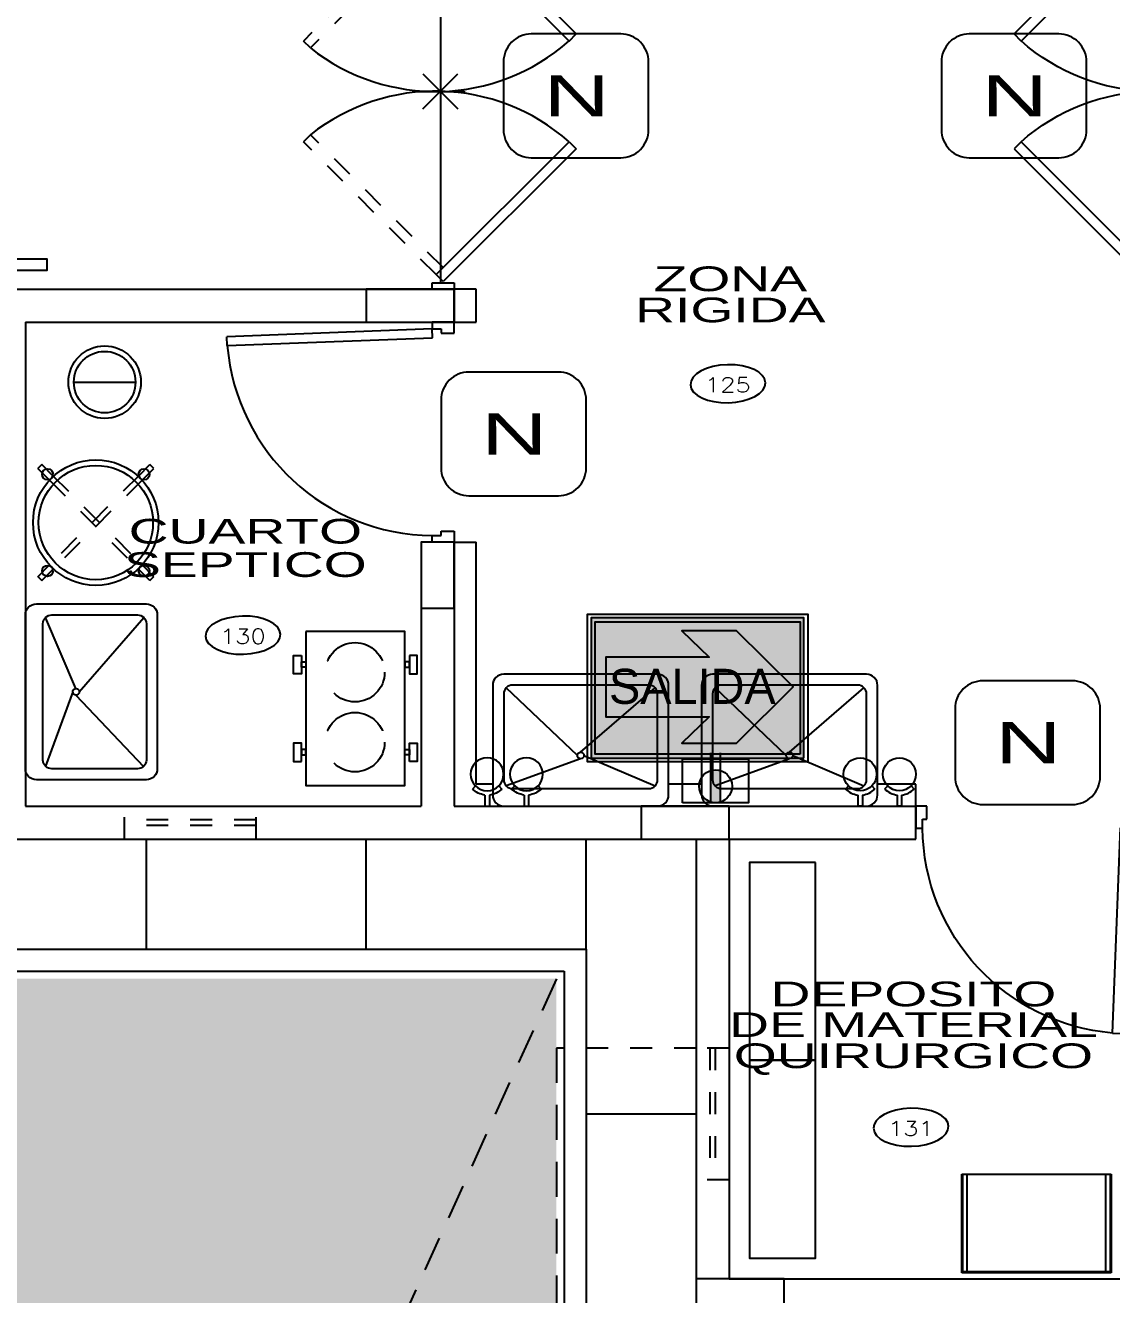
# Model space of a CAD drawing. Header units: millimetres. Extents: x 791 to 2661, y 209 to 602.
# Drawn here: x 1163.23 to 1168.17, y 492.06 to 497.83 of the extents above; entities that cross this region are included whole.
import ezdxf
from ezdxf.enums import TextEntityAlignment as Align

# ---------------------------------------------------------------- set-up
doc = ezdxf.new("R2010")
doc.units = ezdxf.units.MM
doc.header["$LTSCALE"] = 0.1
for name, pattern in [('DASHED', [0.75, 0.5, -0.25]), ('DASHED2', [9.525, 6.35, -3.175]), ('HIDDEN', [9.525, 6.35, -3.175]), ('HIDDEN2', [4.7625, 3.175, -1.5875]), ('TRAZOS2', [0.375, 0.25, -0.125])]:
    doc.linetypes.add(name, pattern=pattern)
for name, color, linetype in [('01', 1, 'Continuous'), ('06', 1, 'Continuous'), ('1TEXTO-05', 5, 'Continuous'), ('BRIGADAS', 8, 'TRAZOS2'), ('COLUMNAS', 1, 'Continuous'), ('Equipamiento', 1, 'Continuous'), ('MARCO_FONDO_NEGRO', 7, 'Continuous'), ('N-AMB', 2, 'Continuous'), ('Pisos', 253, 'Continuous'), ('PLANTAS', 85, 'Continuous'), ('Proyecciones', 9, 'HIDDEN'), ('Puertas', 1, 'Continuous'), ('Sanitarios', 1, 'Continuous'), ('SEÑAL_FONDO_FIGURAS', 254, 'Continuous'), ('SEÑAL_FONDO_NEGRO', 7, 'Continuous'), ('SEÑAL_FONDO_VERDE', 86, 'Continuous'), ('SEÑALES', 1, 'Continuous'), ('señalizacion', 1, 'Continuous'), ('Ventana alta', 1, 'DASHED2')]:
    doc.layers.add(name, color=color, linetype=linetype)
doc.styles.add('0', font='romans.SHX', dxfattribs={"width": 1.5})
doc.styles.add('franklin gothic medium', font='framd.ttf')
doc.styles.add('ROMANS', font='', dxfattribs={"oblique": 1, "height": 0.075})
doc.styles.get('ROMANS').set_extended_font_data('Arial')

# ---------------------------------------------------------------- blocks, each defined once
blk = doc.blocks.new('A$C0E812A79')
at = {"layer": 'Puertas', "linetype": 'TRAZOS2', "ltscale": 3}
for p, q in [((0.0668, -0.0182, 0.005), (0.671, 0.5859, 0.005)), ((1.7332, -0.0182, 0.005), (1.129, 0.5859, 0.005)), ((0.0986, -0.05, 0.005), (0.7028, 0.5541, 0.005)), ((1.7014, -0.05, 0.005), (1.0972, 0.5541, 0.005))]:
    blk.add_line(p, q, dxfattribs=at)
at = {"layer": 'Puertas'}
for p, q in [((0.7028, 0.5541, 0.005), (0.671, 0.5859, 0.005)), ((1.0972, 0.5541, 0.005), (1.129, 0.5859, 0.005))]:
    blk.add_line(p, q, dxfattribs=at)
at = {"layer": 'Puertas', "ltscale": 3}
for p, q in [((0, -0.1), (0, 0)), ((0, 0), (0.03, 0)), ((0.03, 0), (0.03, -0.025)), ((1.8, 0), (1.77, 0)), ((1.77, 0), (1.77, -0.025)), ((1.8, -0.1), (1.8, 0)), ((0.03, -0.025), (0.03, -0.025)), ((0.03, -0.025), (0.03, -0.1)), ((0.035, -0.05, 0.005), (0.0668, -0.0182, 0.005)), ((0.6391, -0.6542, 0.005), (0.035, -0.05, 0.005)), ((0.0668, -0.0182, 0.005), (0.671, -0.6223, 0.005)), ((1.7332, -0.0182, 0.005), (1.129, -0.6223, 0.005)), ((1.1609, -0.6542, 0.005), (1.765, -0.05, 0.005)), ((1.765, -0.05, 0.005), (1.7332, -0.0182, 0.005)), ((1.77, -0.025), (1.77, -0.025)), ((1.77, -0.025), (1.77, -0.1)), ((0.03, -0.1), (0, -0.1)), ((1.77, -0.1), (1.8, -0.1)), ((0.671, -0.6223, 0.005), (0.6391, -0.6542, 0.005)), ((1.129, -0.6223, 0.005), (1.1609, -0.6542, 0.005))]:
    blk.add_line(p, q, dxfattribs=at)
at = {"layer": 'Puertas'}
for centre, start, end in [((-0.017, -0.0151, 0.015), 318.56511, 38.33834), ((1.817, -0.0151, 0.015), 141.66166, 221.43489)]:
    blk.add_arc(centre, 0.9176, start, end, dxfattribs=at)
blk = doc.blocks.new('A$C75F00277')
at = {"layer": 'Puertas'}
for p, q in [((0, 0.95), (0, 1)), ((0, 1), (0.1, 1)), ((0.1, 1), (0.1, 0.97)), ((0.06, 0.95), (0, 0.95)), ((0.06, 0.97), (0.06, 0.95)), ((0.1, 0.97), (0.06, 0.97)), ((1.0317, 0.106), (0.0985, 0.07)), ((0.0985, 0.07), (0.1, 0.03)), ((0.1, 0.03), (1.0333, 0.066)), ((1.0317, 0.106), (1.0333, 0.066)), ((0, 0.05), (0, 0)), ((0.06, 0.05), (0, 0.05)), ((0, 0), (0.1, 0)), ((0.06, 0.03), (0.06, 0.05)), ((0.1, 0.03), (0.06, 0.03)), ((0.1, 0), (0.1, 0.03))]:
    blk.add_line(p, q, dxfattribs=at)
blk.add_arc((0.0923, 0.0274), 0.9427, 4.78175, 89.53472, dxfattribs=at)
blk = doc.blocks.new('cambio piso')
at = {"layer": 'Pisos', "color": 3}
for p, q in [((968.4518, 604.2634), (968.2927, 604.1044)), ((968.2927, 604.2634), (968.4518, 604.1044)), ((968.3723, 604.2963), (968.3723, 604.0714)), ((968.3723, 604.2963), (968.3723, 604.0714))]:
    blk.add_line(p, q, dxfattribs=at)
blk = doc.blocks.new('A$C614C6070')
for p, q in [((-0.015, -0.23), (-0.3383, -0.0917)), ((0, -0.215), (0.3383, -0.0917)), ((0.015, -0.23), (0.339, -0.5375)), ((0, -0.245), (-0.3383, -0.5383))]:
    blk.add_line(p, q)
for points in [[(-0.35, -0.6), (0.35, -0.6, 0.414214), (0.4, -0.55), (0.4, -0.05, 0.414214), (0.35, 0), (-0.35, 0, 0.414214), (-0.4, -0.05), (-0.4, -0.55, 0.414214)], [(-0.31, -0.55), (0.31, -0.55, 0.414214), (0.35, -0.51), (0.35, -0.12, 0.414214), (0.31, -0.08), (-0.31, -0.08, 0.414214), (-0.35, -0.12), (-0.35, -0.51, 0.414214)]]:
    blk.add_lwpolyline(points, format="xyb", close=True)
blk.add_circle((0, -0.23), 0.015)
blk = doc.blocks.new('B-43')
for p, q in [((0, -0.235), (-0.3383, -0.1117)), ((0.015, -0.25), (0.3383, -0.1117)), ((-0.015, -0.25), (-0.339, -0.5575)), ((0, -0.265), (0.3383, -0.5583))]:
    blk.add_line(p, q)
for points in [[(0.35, -0.62), (-0.35, -0.62, -0.414214), (-0.4, -0.57), (-0.4, -0.07, -0.414214), (-0.35, -0.02), (0.35, -0.02, -0.414214), (0.4, -0.07), (0.4, -0.57, -0.414214)], [(0.31, -0.57), (-0.31, -0.57, -0.414214), (-0.35, -0.53), (-0.35, -0.14, -0.414214), (-0.31, -0.1), (0.31, -0.1, -0.414214), (0.35, -0.14), (0.35, -0.53, -0.414214)]]:
    blk.add_lwpolyline(points, format="xyb", close=True)
blk.add_circle((0, -0.25), 0.015)
blk = doc.blocks.new('H-19')
for p, q in [((-0.01, 0), (0.01, 0)), ((-0.01, -0.0505), (-0.01, 0)), ((0.01, -0.0505), (0.01, 0)), ((-0.053, -0.092), (-0.0672, -0.0778)), ((0.053, -0.092), (0.0672, -0.0778))]:
    blk.add_line(p, q)
blk.add_circle((0, -0.145), 0.075)
for start, end in [(96.04233, 135), (45, 83.95767)]:
    blk.add_arc((0, -0.145), 0.095, start, end)
blk = doc.blocks.new('A$C3D471BD9')
at = {"layer": 'Equipamiento', "xscale": -1, "rotation": 270}
blk.add_blockref('H-19', (0.22, 0.075), dxfattribs=at)
blk = doc.blocks.new('H-10')
blk.add_lwpolyline([(-0.15, 0.2), (-0.15, 0), (0.15, 0), (0.15, 0.2)], close=True)
blk = doc.blocks.new('H-13')
at = {"layer": 'Equipamiento'}
blk.add_blockref('H-10', (-0.15, -0.2), dxfattribs=at)
blk = doc.blocks.new('TOM-2')
blk.add_hatch(color=256).paths.add_polyline_path([(-0.0135, -0.0225, 0.076321), (-0.01, 0, 0.076321), (-0.0135, 0.0225), (-0.1565, 0.0225, 0.076321), (-0.16, 0, 0.076321), (-0.1565, -0.0225)])
for p, q in [((-0.0135, 0.0225), (-0.2365, 0.0225)), ((-0.0135, -0.0225), (-0.2365, -0.0225))]:
    blk.add_line(p, q)
blk.add_circle((-0.085, 0), 0.075)
blk = doc.blocks.new('TOMACO')
at = {"layer": 'Equipamiento', "rotation": 270}
blk.add_blockref('TOM-2', (0.042, -0.3747), dxfattribs=at)
blk = doc.blocks.new('D-1')
for p, q in [((-0.2637, 0.246), (-0.2105, 0.1928)), ((-0.246, 0.2637), (-0.1928, 0.2105)), ((0.1928, 0.2105), (0.246, 0.2637)), ((0.213, 0.1953), (0.2637, 0.246)), ((-0.2637, -0.246), (-0.2105, -0.1928)), ((-0.246, -0.2637), (-0.1928, -0.2105)), ((0.1928, -0.2105), (0.246, -0.2637)), ((0.213, -0.1953), (0.2637, -0.246))]:
    blk.add_line(p, q)
at = {"linetype": 'DASHED'}
for p, q in [((0.1928, 0.2105), (-0.2105, -0.1928)), ((0.1928, -0.2105), (-0.2105, 0.1928)), ((0.213, -0.1953), (-0.1902, 0.2079)), ((0.213, 0.1953), (-0.1902, -0.2079))]:
    blk.add_line(p, q, dxfattribs=at)
for centre, radius in [((0, 0), 0.2854), ((0, 0), 0.26), ((-0.2195, 0.2195), 0.025), ((0.2195, 0.2195), 0.025), ((-0.2195, -0.2195), 0.025), ((0.2195, -0.2195), 0.025)]:
    blk.add_circle(centre, radius)
for start, end in [(133.01237, 136.98763), (43.01237, 46.98763), (223.01237, 226.98763), (313.01237, 316.98763)]:
    blk.add_arc((0, 0), 0.3604, start, end)
blk = doc.blocks.new('A$C2FBB706D')
at = {"layer": 'Equipamiento'}
blk.add_blockref('D-1', (0.2854, 0.2854), dxfattribs=at)
blk = doc.blocks.new('MP-2')
at = {"layer": 'Equipamiento'}
blk.add_line((-1.2134, 0.4561), (-1.2134, 0.1761), dxfattribs=at)
for radius in [0.165, 0.14]:
    blk.add_circle((-1.2134, 0.3161), radius, dxfattribs=at)
blk = doc.blocks.new('LI-4')
at = {"layer": 'Equipamiento'}
for points in [[(0, 0), (0, 0.7), (-0.45, 0.7), (-0.45, 0)], [(-0.4703, 0.5909), (-0.4703, 0.5077), (-0.5062, 0.5077), (-0.5062, 0.5909)], [(0.0203, 0.5909), (0.0203, 0.5077), (0.0562, 0.5077), (0.0562, 0.5909)], [(-0.45, 0.5611), (-0.45, 0.5375), (-0.4703, 0.5375), (-0.4703, 0.5611)], [(0, 0.5611), (0, 0.5375), (0.0203, 0.5375), (0.0203, 0.5611)], [(-0.4703, 0.1091), (-0.4703, 0.1923), (-0.5062, 0.1923), (-0.5062, 0.1091)], [(0.0203, 0.1091), (0.0203, 0.1923), (0.0562, 0.1923), (0.0562, 0.1091)], [(-0.45, 0.1389), (-0.45, 0.1625), (-0.4703, 0.1625), (-0.4703, 0.1389)], [(0, 0.1389), (0, 0.1625), (0.0203, 0.1625), (0.0203, 0.1389)]]:
    blk.add_lwpolyline(points, close=True, dxfattribs=at)
at = {"layer": 'Equipamiento', "linetype": 'HIDDEN2'}
for centre in [(-0.2231, 0.5036), (-0.2231, 0.1857)]:
    blk.add_circle(centre, 0.1349, dxfattribs=at)
blk = doc.blocks.new('N-2')
at = {"layer": 'Equipamiento'}
blk.add_lwpolyline([(0.3066, -0.1513), (0.3566, -0.1513), (0.3566, 0.6487), (0.3066, 0.6487)], close=True, dxfattribs=at)
blk = doc.blocks.new('MA-29')
for p, q in [((-0.1366, 0.1877), (-0.1366, -0.4923)), ((0.3134, 0.1877), (-0.1366, 0.1877)), ((0.3084, 0.1827), (-0.1366, 0.1827)), ((0.3084, -0.4873), (0.3084, 0.1827)), ((0.3134, -0.4923), (0.3134, 0.1877)), ((0.3084, 0.1627), (-0.1366, 0.1627)), ((0.3084, -0.4673), (-0.1366, -0.4673)), ((-0.1366, -0.4873), (0.3084, -0.4873)), ((-0.1366, -0.4923), (0.3134, -0.4923))]:
    blk.add_line(p, q)
blk = doc.blocks.new('A$C4F586106')
at = {"layer": 'SEÑAL_FONDO_FIGURAS'}
h = blk.add_hatch(color=256, dxfattribs=at)
h.paths.add_polyline_path([(1.0918, 0.2378), (0.0291, 0.2378), (0.0291, 1.8498), (1.0918, 1.8498)])
h.paths.add_polyline_path([(1.0627, 1.8207), (0.0582, 1.8207), (0.0582, 0.2669), (1.0627, 0.2669)], flags=16)
h.paths.add_polyline_path([(0.8068, 1.5498), (0.8068, 0.4382), (0.2866, 0.4382), (0.2866, 1.5498)], flags=8)
blk.add_hatch(color=256, dxfattribs=at).paths.add_polyline_path([(0.5529, 1.7683), (0.1263, 1.3387), (0.1263, 0.9255), (0.3273, 1.1321), (0.3273, 0.3491), (0.5529, 0.3491), (0.7784, 0.3491), (0.7784, 1.1321), (0.9794, 0.9255), (0.9794, 1.3387)])
at = {"layer": 'SEÑAL_FONDO_VERDE'}
h = blk.add_hatch(color=256, dxfattribs=at)
h.paths.add_polyline_path([(0.0582, 0.2669), (0.0582, 1.8207), (1.0627, 1.8207), (1.0627, 0.2669)])
h.paths.add_polyline_path([(0.3273, 0.3491), (0.5529, 0.3491), (0.7784, 0.3491), (0.7784, 1.1321), (0.9794, 0.9255), (0.9794, 1.3387), (0.5529, 1.7683), (0.1263, 1.3387), (0.1263, 0.9255), (0.3273, 1.1321)], flags=16)
at = {"layer": 'MARCO_FONDO_NEGRO'}
blk.add_lwpolyline([(1.1209, 1.8789), (1.1209, 0.2088), (0, 0.2088), (0, 1.8789)], close=True, dxfattribs=at)
at = {"layer": 'SEÑAL_FONDO_FIGURAS'}
blk.add_lwpolyline([(1.0918, 1.8498), (0.0291, 1.8498), (0.0291, 0.2378), (1.0918, 0.2378)], close=True, dxfattribs=at)
at = {"layer": 'SEÑAL_FONDO_NEGRO'}
blk.add_lwpolyline([(1.0627, 1.8207), (1.0627, 0.2669), (0.0582, 0.2669), (0.0582, 1.8207)], close=True, dxfattribs=at)
at = {"layer": 'SEÑAL_FONDO_VERDE'}
for points in [[(1.0627, 1.8207), (1.0627, 0.2669), (0.0582, 0.2669), (0.0582, 1.8207)], [(0.5529, 0.3491), (0.7784, 0.3491), (0.7784, 1.1321), (0.9794, 0.9255), (0.9794, 1.3387), (0.5529, 1.7683), (0.1263, 1.3387), (0.1263, 0.9255), (0.3273, 1.1321), (0.3273, 0.3491)], [(0.5529, 0.3491), (0.7784, 0.3491), (0.7784, 1.1321), (0.9794, 0.9255), (0.9794, 1.3387), (0.5529, 1.7683), (0.1263, 1.3387), (0.1263, 0.9255), (0.3273, 1.1321), (0.3273, 0.3491)]]:
    blk.add_lwpolyline(points, close=True, dxfattribs=at)
at = {"layer": 'SEÑAL_FONDO_VERDE', "style": 'franklin gothic medium'}
blk.add_text('SALIDA', height=0.26575, rotation=90, dxfattribs=at).set_placement((0.6809, 0.3725))
blk = doc.blocks.new('A$C4DE02C67')
at = {"layer": 'SEÑALES', "color": 2}
blk.add_lwpolyline([(0.0844, 0), (0.3556, 0, 0.414214), (0.4399, 0.0844), (0.4399, 0.2906, 0.414214), (0.3556, 0.375), (0.0844, 0.375, 0.414214), (0, 0.2906), (0, 0.0844, 0.414214)], format="xyb", close=True, dxfattribs=at)
at = {"layer": 'SEÑALES', "color": 2, "style": 'ROMANS', "width": 1.6}
blk.add_attdef('N', text='', height=0.125, dxfattribs=at).set_placement((0.2219, 0.1875), align=Align.MIDDLE_CENTER)
blk = doc.blocks.new('A$C19FD3893')
at = {"layer": 'SEÑALES', "color": 2}
blk.add_blockref('A$C4DE02C67', (-0.22, -0.375), dxfattribs=at).add_auto_attribs({'N': 'N'})

msp = doc.modelspace()

# ---------------------------------------------------------------- hatches: boundary and pattern name
at = {"layer": 'PLANTAS'}
h = msp.add_hatch(dxfattribs=at)
h.set_pattern_fill('AR-SAND', color=256, scale=0.005, angle=90, style=0)
h.set_pattern_definition([(127.5, (1405.35437, 527.95679), (-0.24470662, -0.00800016), [0, -0.19304, 0, -0.2159, 0, -0.206375]), (97.5, (1405.35437, 527.9568), (-0.35841255, 0.22476164), [0, -0.10414, 0, -0.17399, 0, -0.066675]), (57.5, (1405.35437, 527.80058), (-0.0007186, 0.39549619), [0, -0.0635, 0, -0.2286, 0, -0.29845]), (47.5, (1405.35437, 527.80058), (-0.11146466, 0.38177823), [0, -0.03175, 0, -0.14986, 0, -0.17145])])
h.paths.add_polyline_path([(1165.6464, 493.4941), (1159.1977, 493.4941), (1160.8007, 482.7721)])
h.paths.add_polyline_path([(1161.5351, 485.9583, -1), (1161.4036, 485.9583, -1)], flags=16)
h.paths.add_polyline_path([(1161.4694, 485.9912, -0.414214), (1161.5022, 485.9583), (1161.4694, 485.9583), (1161.4694, 485.9254, -0.414214), (1161.4365, 485.9583), (1161.4694, 485.9583)], flags=0)
h.paths.add_polyline_path([(1167.1464, 488.2441), (1165.6464, 488.2441), (1165.6464, 493.4941), (1160.8007, 482.7721), (1162.2464, 473.1027), (1162.2464, 484.7141), (1167.1464, 484.7141)])
h.paths.add_polyline_path([(1159.1977, 493.4941), (1156.4106, 473.0579), (1160.8007, 482.7721)])
h.paths.add_polyline_path([(1160.8007, 482.7721), (1156.4106, 473.0579), (1162.2464, 473.1027)])
h.paths.add_polyline_path([(1161.494, 493.6335), (1162.954, 493.6335), (1162.954, 493.5414), (1161.494, 493.5414)], flags=9)
h.paths.add_polyline_path([(1161.5172, 485.9836), (1162.1199, 485.9836), (1162.1199, 486.0766), (1161.5172, 486.0766)], flags=24)
h.paths.add_polyline_path([(1161.3626, 486.0948), (1162.3279, 486.0948), (1162.3279, 486.2664), (1161.3626, 486.2664)], flags=24)
h.paths.add_polyline_path([(1163.957, 484.9983), (1165.4171, 484.9983), (1165.4171, 484.9062), (1163.957, 484.9062)], flags=24)
h.paths.add_polyline_path([(1166.8792, 486.0421), (1166.8792, 487.5021), (1166.9713, 487.5021), (1166.9713, 486.0421)], flags=24)
h.paths.add_polyline_path([(1161.9669, 477.8314), (1161.9669, 479.2914), (1162.059, 479.2914), (1162.059, 477.8314)], flags=24)

# ---------------------------------------------------------------- linework, layer by layer
at = {"layer": '01'}
for p, q in [((1159.2025, 493.5291), (1165.6814, 493.5291)), ((1165.6814, 493.5291), (1165.6814, 488.2791))]:
    msp.add_line(p, q, dxfattribs=at)
at = {"layer": '06'}
for p, q in [((1162.4814, 496.6291), (1165.1814, 496.6291)), ((1165.1814, 496.6291), (1165.1814, 496.4791)), ((1163.2314, 496.4791), (1163.2314, 494.2791)), ((1163.2314, 496.4791), (1165.1814, 496.4791)), ((1165.0314, 495.4791), (1165.0314, 494.2791)), ((1165.1814, 495.4791), (1165.0314, 495.4791)), ((1165.1814, 495.4791), (1165.1814, 494.2791)), ((1163.2314, 494.2791), (1165.0314, 494.2791)), ((1165.1814, 494.2791), (1167.2814, 494.2791)), ((1167.2814, 494.1291), (1167.2814, 494.2791)), ((1159.133, 494.1291), (1166.2814, 494.1291)), ((1166.2814, 494.1291), (1166.2814, 491.9791)), ((1166.4314, 494.1291), (1167.2814, 494.1291)), ((1166.4314, 494.1291), (1166.4314, 492.1291)), ((1166.4314, 492.1291), (1168.2814, 492.1291))]:
    msp.add_line(p, q, dxfattribs=at)
at = {"layer": 'COLUMNAS', "ltscale": 0.15}
for points in [[(1165.1814, 496.4791), (1165.1814, 496.6291), (1164.7814, 496.6291), (1164.7814, 496.4791)], [(1165.0314, 495.1791), (1165.1814, 495.1791), (1165.1814, 495.4791), (1165.0314, 495.4791)], [(1166.4314, 494.1291), (1166.4314, 494.2791), (1166.0314, 494.2791), (1166.0314, 494.1291)], [(1166.6814, 491.9791), (1166.6814, 492.1291), (1166.2814, 492.1291), (1166.2814, 491.9791)]]:
    msp.add_lwpolyline(points, close=True, dxfattribs=at)
at = {"layer": 'Equipamiento', "linetype": 'ByBlock', "lineweight": -2}
for points in [[(1166.8244, 494.0234), (1166.5244, 494.0234), (1166.5244, 493.1234), (1166.8244, 493.1234)], [(1166.8244, 493.1234), (1166.5244, 493.1234), (1166.5244, 492.2234), (1166.8244, 492.2234)]]:
    msp.add_lwpolyline(points, close=True, dxfattribs=at)
at = {"layer": 'N-AMB', "ltscale": 0.5, "extrusion": (0, 0, -1)}
for centre in [(1166.4262, 496.1997), (1164.2208, 495.0564), (1167.2589, 492.8187)]:
    msp.add_ellipse(centre, major_axis=(-0.1707, -0.0044), ratio=0.506987, dxfattribs=at)
at = {"layer": 'Pisos'}
for p, q in [((1165.1188, 498.3991), (1165.1188, 496.6591)), ((1165.2814, 496.6291), (1165.1814, 496.6291)), ((1165.2814, 496.4791), (1165.2814, 496.6291)), ((1165.1814, 496.4791), (1165.2814, 496.4791)), ((1165.1814, 495.4791), (1165.2814, 495.4791)), ((1165.1814, 495.4791), (1165.2814, 495.4791)), ((1165.2814, 494.3791), (1165.2814, 495.4791)), ((1165.3564, 494.3791), (1165.2814, 494.3791)), ((1166.3064, 494.3791), (1166.1564, 494.3791)), ((1167.2814, 494.3791), (1167.1064, 494.3791)), ((1167.2814, 494.2791), (1167.2814, 494.3791)), ((1163.7814, 493.6291), (1163.7814, 494.1291)), ((1164.7814, 493.6291), (1164.7814, 494.1291)), ((1165.7814, 493.6291), (1165.7814, 494.1291)), ((1159.2161, 493.6291), (1165.7814, 493.6291)), ((1165.7814, 493.6291), (1165.7814, 488.3791)), ((1166.2814, 492.8791), (1165.7814, 492.8791))]:
    msp.add_line(p, q, dxfattribs=at)
at = {"layer": 'Proyecciones', "ltscale": 0.25}
for p, q in [((1165.6464, 493.4941), (1156.4106, 473.0579)), ((1165.6464, 493.1791), (1165.6464, 489.3791))]:
    msp.add_line(p, q, dxfattribs=at)
at = {"layer": 'Proyecciones', "ltscale": 0.15}
msp.add_line((1166.2814, 493.1791), (1165.6464, 493.1791), dxfattribs=at)
at = {"layer": 'Ventana alta', "linetype": 'DASHED2', "ltscale": 0.15}
for p, q in [((1163.6814, 494.1291), (1163.6814, 494.2791)), ((1164.2814, 494.1291), (1164.2814, 494.2791)), ((1164.2814, 494.1291), (1164.2814, 494.2791)), ((1164.2814, 494.1291), (1164.2814, 494.2791)), ((1164.2814, 494.2166), (1163.6814, 494.2166)), ((1164.2814, 494.1916), (1163.6814, 494.1916)), ((1166.4314, 493.1791), (1166.2814, 493.1791)), ((1166.4314, 493.1791), (1166.2814, 493.1791)), ((1166.4314, 493.1791), (1166.2814, 493.1791)), ((1166.3439, 493.1791), (1166.3439, 492.5791)), ((1166.3689, 493.1791), (1166.3689, 492.5791)), ((1166.4314, 492.5791), (1166.2814, 492.5791))]:
    msp.add_line(p, q, dxfattribs=at)

# ---------------------------------------------------------------- block references
at = {"layer": '1TEXTO-05', "rotation": 89.99999999999999}
msp.add_blockref('A$C2FBB706D', (1163.837, 495.283), dxfattribs=at)
at = {"layer": 'BRIGADAS', "xscale": 0.599999999999909, "yscale": 0.599999999999909, "zscale": 0.599999999999909, "rotation": 270}
msp.add_blockref('A$C4F586106', (1165.6617, 495.1526), dxfattribs=at)
at = {"layer": 'Equipamiento'}
for name, p, rotation in [('N-2', (1162.6821, 497.0725), 270), ('MP-2', (1163.908, 497.4204), 89.99999999999999), ('B-43', (1163.2114, 494.7987), 89.99999999999999), ('LI-4', (1164.5072, 495.0735), 180), ('A$C3D471BD9', (1165.2562, 494.4991), 270), ('A$C3D471BD9', (1165.4348, 494.4991), 270)]:
    msp.add_blockref(name, p, dxfattribs=dict(at, rotation=rotation))
at = {"layer": 'Equipamiento', "xscale": -1}
for name, p, rotation in [('H-13', (1166.5202, 494.2943), 180), ('A$C3D471BD9', (1167.1024, 494.4991), 90), ('A$C3D471BD9', (1167.281, 494.4991), 90)]:
    msp.add_blockref(name, p, dxfattribs=dict(at, rotation=rotation))
at = {"layer": 'Equipamiento'}
msp.add_blockref('TOMACO', (1166.3282, 494.6592), dxfattribs=at)
at = {"layer": 'Equipamiento', "linetype": 'ByBlock', "lineweight": -2, "xscale": -1, "rotation": 90}
msp.add_blockref('MA-29', (1167.6771, 492.4696), dxfattribs=at)
at = {"layer": 'Pisos', "rotation": 89.99999999999999}
msp.add_blockref('cambio piso', (1769.3027, -470.8435), dxfattribs=at)
at = {"layer": 'Puertas'}
for name, p, rotation in [('A$C0E812A79', (1165.0813, 496.6291), 89.99999999999999), ('A$C75F00277', (1165.1814, 496.4791), 180)]:
    msp.add_blockref(name, p, dxfattribs=dict(at, rotation=rotation))
at = {"layer": 'Puertas', "xscale": -1}
for name, p, rotation in [('A$C0E812A79', (1168.3814, 496.6291), 270), ('A$C75F00277', (1168.2814, 494.2791), 90)]:
    msp.add_blockref(name, p, dxfattribs=dict(at, rotation=rotation))
at = {"layer": 'Sanitarios', "rotation": 180}
for p in [(1165.7564, 494.2791), (1166.7064, 494.2791)]:
    msp.add_blockref('A$C614C6070', p, dxfattribs=at)
at = {"layer": 'señalizacion', "ltscale": 0.15, "xscale": 1.5, "yscale": 1.5, "zscale": 1.5}
for p in [(1165.7355, 497.79, 0.005), (1167.7272, 497.79, 0.005), (1165.4517, 496.2527), (1167.789, 494.8489)]:
    msp.add_blockref('A$C19FD3893', p, dxfattribs=at)

# ---------------------------------------------------------------- texts
at = {"layer": '1TEXTO-05', "style": 'ROMANS', "width": 1.6}
for s, p in [('ZONA', (1166.437, 496.6206)), ('RIGIDA', (1166.437, 496.479)), ('CUARTO', (1164.2317, 495.4728)), ('SEPTICO', (1164.2317, 495.3213)), ('DEPOSITO', (1167.2697, 493.3687)), ('DE MATERIAL', (1167.2697, 493.2292)), ('QUIRURGICO', (1167.2697, 493.0876))]:
    msp.add_text(s, height=0.1125, dxfattribs=at).set_placement(p, align=Align.CENTER)
at = {"layer": 'N-AMB', "color": 3, "ltscale": 0.5, "style": '0', "width": 1.2}
for s, p in [('125', (1166.4255, 496.1944)), ('130', (1164.2202, 495.0511)), ('131', (1167.2583, 492.8134))]:
    msp.add_text(s, height=0.06743, dxfattribs=at).set_placement(p, align=Align.MIDDLE)

doc.saveas('drawing.dxf')
